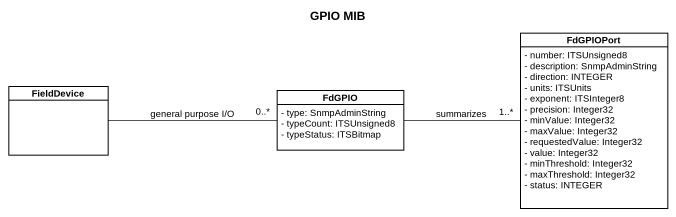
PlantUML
@startuml
title GPIO MIB
hide circle
hide empty members
skinparam classAttributeIconSize 0
class FdGPIOPort {
  - number: ITSUnsigned8
  - description: SnmpAdminString
  - direction: INTEGER
  - units: ITSUnits
  - exponent: ITSInteger8
  - precision: Integer32
  - minValue: Integer32
  - maxValue: Integer32
  - requestedValue: Integer32
  - value: Integer32
  - minThreshold: Integer32
  - maxThreshold: Integer32
  - status: INTEGER
}
class FieldDevice
class FdGPIO {
  - type: SnmpAdminString
  - typeCount: ITSUnsigned8
  - typeStatus: ITSBitmap
}
FieldDevice -right- "0..*" FdGPIO : general purpose I/O
FdGPIO -right- "1..*" FdGPIOPort : summarizes
@enduml
